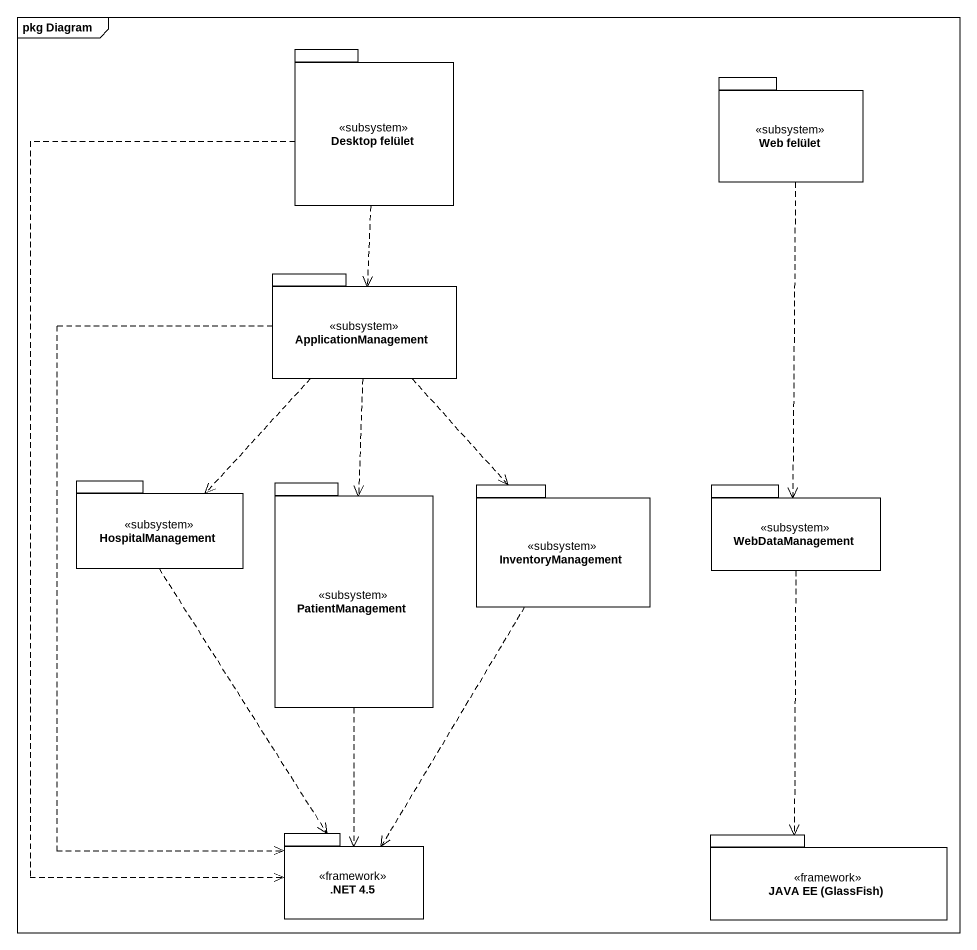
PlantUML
@startuml
mainframe pkg Diagram
package "Desktop felület" as Desktop_felület <<subsystem>> {
}
package "Web felület" as Web_felület <<subsystem>> {
}
package ApplicationManagement <<subsystem>> {
}
package HospitalManagement <<subsystem>> {
}
package PatientManagement <<subsystem>> {
}
package InventoryManagement <<subsystem>> {
}
package WebDataManagement <<subsystem>> {
}
package ".NET 4.5" as NET_4_5 <<framework>> {
}
package "JAVA EE (GlassFish)" as JAVA_EE_GlassFish <<framework>> {
}
Desktop_felület ..> ApplicationManagement
Desktop_felület ..> NET_4_5
Web_felület ..> WebDataManagement
ApplicationManagement ..> HospitalManagement
ApplicationManagement ..> PatientManagement
ApplicationManagement ..> InventoryManagement
ApplicationManagement ..> NET_4_5
HospitalManagement ..> NET_4_5
PatientManagement ..> NET_4_5
InventoryManagement ..> NET_4_5
WebDataManagement ..> JAVA_EE_GlassFish
@enduml
